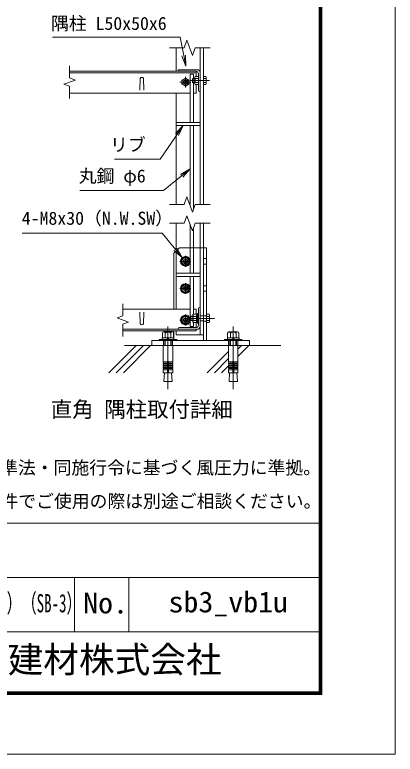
# Model space of a CAD drawing. Units: millimetres, scale not verified. Extents: x -4200 to 4200, y -2970 to 2970.
# Drawn here: x 2801 to 4200, y -2970 to -248 of the extents above; entities that cross this region are included whole.
import ezdxf
from ezdxf.enums import TextEntityAlignment as Align

# ---------------------------------------------------------------- set-up
doc = ezdxf.new("R2010")
doc.units = ezdxf.units.MM
doc.header["$LTSCALE"] = 20
doc.linetypes.add('DASHED', pattern=[7.5, 6, -1.5])
doc.linetypes.add('USER1', pattern=[50.8, 31.75, -6.35, 6.35, -6.35])
for name, color, linetype, lineweight in [('0-0_D-TTL', 7, 'Continuous', 9), ('0-1_D-STR1', 1, 'Continuous', 18), ('0-3_D-BMK', 2, 'USER1', 13), ('0-4_D-STR-DIM', 7, 'Continuous', 9), ('0-5_D-STR3', 3, 'Continuous', 13), ('0-6_D-STR-TXT', 7, 'Continuous', 9), ('0-7_0', 7, 'Continuous', 9), ('0-9_D-BGD', 7, 'Continuous', 9), ('0-A_D-DCR-HCH', 7, 'Continuous', 9)]:
    doc.layers.add(name, color=color, linetype=linetype, lineweight=lineweight)
doc.layers.add('0-8_D-TTL-TXT', color=7, linetype='Continuous')
doc.styles.add('ＭＳ ゴシック', font='')
doc.styles.get('ＭＳ ゴシック').set_extended_font_data('MS Gothic')

# ---------------------------------------------------------------- blocks, each defined once
blk = doc.blocks.new('_Open')
at = {"layer": '0-7_0'}
blk.add_line((-20, 3.33), (0, 0), dxfattribs=at)
blk.add_lwpolyline([(-20, -3.33), (0, 0), (-20, 0)], dxfattribs=at)

msp = doc.modelspace()

# ---------------------------------------------------------------- linework, layer by layer
at = {"layer": '0-0_D-TTL'}
for p, q in [((2120, -2120), (3920, -2120)), ((2120, -2320), (3920, -2320)), ((3020, -2320), (3020, -2520)), ((3220, -2320), (3220, -2520)), ((2120, -2520), (3920, -2520))]:
    msp.add_line(p, q, dxfattribs=at)
at = {"layer": '0-0_D-TTL', "color": 2, "lineweight": 18}
msp.add_lwpolyline([(-4200, 2970), (4200, 2970), (4200, -2970), (-4200, -2970)], close=True, dxfattribs=at)
at = {"layer": '0-0_D-TTL'}
for points in [[(-3930, 2750), (3930, 2750), (3930, -2750), (-3930, -2750)], [(-3927.5, 2747.5), (3927.5, 2747.5), (3927.5, -2747.5), (-3927.5, -2747.5)], [(-3925, 2745), (3925, 2745), (3925, -2745), (-3925, -2745)], [(-3922.5, 2742.5), (3922.5, 2742.5), (3922.5, -2742.5), (-3922.5, -2742.5)], [(-3920, 2740), (3920, 2740), (3920, -2740), (-3920, -2740)]]:
    msp.add_lwpolyline(points, close=True, dxfattribs=at)
at = {"layer": '0-1_D-STR1'}
for p, q in [((3394.13, -455.91), (3394.13, -369.91)), ((3482.13, -369.91), (3482.13, -945.91)), ((3494.13, -369.91), (3494.13, -945.91)), ((3468.13, -455.91), (3002.13, -455.91)), ((3468.13, -461.91), (3002.13, -461.91)), ((3472.13, -449.91), (3402.13, -449.91)), ((3402.13, -451.91), (3402.13, -449.91)), ((3467.13, -455.91), (3406.13, -455.91)), ((3468.13, -474.9), (3468.13, -455.91)), ((3482.13, -529.91), (3482.13, -459.91)), ((3262.13, -482.16), (3260.63, -525.16)), ((3274.13, -482.16), (3275.63, -525.16)), ((3476.13, -525.91), (3476.13, -464.91)), ((3468.13, -535.91), (3468.13, -504.92)), ((3445.4, -535.91), (3002.13, -535.91)), ((3394.13, -945.91), (3394.13, -535.91)), ((3468.13, -535.91), (3457.4, -535.91)), ((3480.13, -529.91), (3482.13, -529.91)), ((3394.13, -643.91), (3482.13, -643.91)), ((3394.13, -655.91), (3482.13, -655.91)), ((3394.13, -1015.6), (3394.13, -1331.54)), ((3482.13, -1425.54), (3482.13, -1015.6)), ((3494.13, -1425.54), (3494.13, -1015.6)), ((3394.13, -1199.54), (3482.13, -1199.54)), ((3394.13, -1211.54), (3482.13, -1211.54)), ((3198.24, -1356.41), (3198.24, -1311.8)), ((3198.24, -1331.54), (3445.4, -1331.54)), ((3457.4, -1331.54), (3468.13, -1331.54)), ((3468.13, -1350.53), (3468.13, -1331.54)), ((3476.13, -1390.54), (3476.13, -1329.54)), ((3480.13, -1325.54), (3482.13, -1325.54)), ((3482.13, -1395.54), (3482.13, -1325.54)), ((3262.13, -1385.29), (3260.63, -1342.29)), ((3274.13, -1385.29), (3275.63, -1342.29)), ((3482.13, -1356.54), (3494.13, -1356.54)), ((3198.24, -1431.8), (3198.24, -1387.19)), ((3468.13, -1399.48), (3468.13, -1380.55)), ((3482.13, -1374.54), (3494.13, -1374.54)), ((3198.24, -1405.54), (3468.13, -1405.54)), ((3198.24, -1411.54), (3468.13, -1411.54)), ((3394.13, -1411.54), (3394.13, -1425.54)), ((3402.13, -1403.54), (3402.13, -1405.54)), ((3402.13, -1405.54), (3472.13, -1405.54)), ((3406.13, -1399.54), (3467.13, -1399.54)), ((3468.13, -1411.54), (3468.13, -1405.54)), ((3494.13, -1425.54), (3394.13, -1425.54))]:
    msp.add_line(p, q, dxfattribs=at)
msp.add_lwpolyline([(3198.24, -1387.19), (3219.39, -1379.5), (3177.1, -1364.11), (3198.24, -1356.41)], dxfattribs=at)
for centre, radius, start, end in [((3406.13, -451.91), 4, 180, 270), ((3467.13, -464.91), 9, 0, 90), ((3472.13, -459.91), 10, 0, 90), ((3268.13, -484.66), 6.5, 22.61986, 157.38014), ((3480.13, -525.91), 4, 180, 270), ((3480.13, -1329.54), 4, 90, 180), ((3268.13, -1382.79), 6.5, 202.61986, 337.38014), ((3406.13, -1403.54), 4, 90, 180), ((3467.13, -1390.54), 9, 270, 0), ((3472.13, -1395.54), 10, 270, 0)]:
    msp.add_arc(centre, radius, start, end, dxfattribs=at)
at = {"layer": '0-3_D-BMK'}
for p, q in [((3428.13, -515.91), (3428.13, -475.91)), ((3447.13, -489.91), (3517.13, -489.91)), ((3506.13, -489.91), (3470.13, -489.91)), ((3448.13, -495.91), (3408.13, -495.91)), ((3428.13, -1135.54), (3428.13, -1175.54)), ((3448.13, -1155.55), (3408.13, -1155.55)), ((3428.13, -1235.54), (3428.13, -1275.54)), ((3448.13, -1255.55), (3408.13, -1255.55)), ((3428.13, -1351.54), (3428.13, -1391.54)), ((3448.13, -1371.54), (3408.13, -1371.54)), ((3447.66, -1365.54), (3535.13, -1365.54)), ((3364.13, -1395.73), (3364.13, -1625.73)), ((3604.13, -1395.73), (3604.13, -1625.73))]:
    msp.add_line(p, q, dxfattribs=at)
at = {"layer": '0-4_D-STR-DIM'}
for p, q in [((3433.87, -341.72), (3423.61, -369.91)), ((3454.39, -398.1), (3433.87, -341.72)), ((3423.61, -369.91), (3369.13, -369.91)), ((3464.65, -369.91), (3454.39, -398.1)), ((3519.13, -369.91), (3464.65, -369.91)), ((3002.13, -435.65), (3002.13, -480.26)), ((3002.13, -511.04), (3002.13, -555.65)), ((3423.61, -945.91), (3369.13, -945.91)), ((3519.13, -945.91), (3464.65, -945.91)), ((3423.61, -1015.6), (3369.13, -1015.6)), ((3519.13, -1015.6), (3464.65, -1015.6))]:
    msp.add_line(p, q, dxfattribs=at)
for points in [[(3002.13, -480.26), (3023.28, -487.95), (2980.99, -503.34), (3002.13, -511.04)], [(3464.65, -945.91), (3454.39, -974.1), (3433.87, -917.72), (3423.61, -945.91)], [(3464.65, -1015.6), (3454.39, -1043.8), (3433.87, -987.41), (3423.61, -1015.6)]]:
    msp.add_lwpolyline(points, dxfattribs=at)
at = {"layer": '0-5_D-STR3'}
for p, q in [((3445.4, -465.91), (3445.4, -643.91)), ((3457.4, -465.91), (3445.4, -465.91)), ((3456.53, -481.91), (3454.13, -484.31)), ((3454.13, -484.31), (3454.13, -495.51)), ((3463.13, -483.41), (3455.03, -483.41)), ((3463.13, -481.91), (3456.53, -481.91)), ((3457.4, -465.91), (3457.4, -481.91)), ((3464.58, -474.9), (3463.13, -477.41)), ((3463.13, -502.41), (3463.13, -477.41)), ((3476.13, -474.9), (3464.58, -474.9)), ((3476.13, -482.4), (3464.58, -482.4)), ((3476.13, -504.92), (3476.13, -474.9)), ((3494.13, -474.9), (3494.13, -504.92)), ((3494.13, -474.9), (3503.34, -474.9)), ((3494.13, -482.4), (3503.34, -482.4)), ((3504.73, -477.31), (3503.34, -474.9)), ((3504.73, -477.31), (3504.73, -502.51)), ((3463.13, -496.41), (3455.03, -496.41)), ((3463.13, -497.91), (3456.53, -497.91)), ((3457.4, -497.91), (3457.4, -643.91)), ((3464.58, -504.92), (3463.13, -502.41)), ((3476.13, -497.41), (3464.58, -497.41)), ((3476.13, -504.92), (3464.58, -504.92)), ((3494.13, -497.41), (3503.34, -497.41)), ((3494.13, -504.92), (3503.34, -504.92)), ((3504.73, -502.51), (3503.34, -504.92)), ((3445.4, -655.91), (3445.4, -945.91)), ((3457.4, -655.91), (3457.4, -965.84)), ((3445.4, -1199.54), (3445.4, -1019.08)), ((3457.4, -1199.54), (3457.4, -1035.54)), ((3494.13, -1447.54), (3494.13, -1105.55)), ((3506.13, -1105.55), (3494.13, -1105.55)), ((3506.13, -1447.54), (3506.13, -1105.55)), ((3394.13, -1117.55), (3386.13, -1125.55)), ((3386.13, -1331.54), (3386.13, -1125.55)), ((3428.13, -1140.55), (3415.13, -1148.03)), ((3428.13, -1140.55), (3441.13, -1148.03)), ((3415.13, -1148.03), (3415.13, -1163.06)), ((3428.13, -1170.55), (3415.13, -1163.06)), ((3428.13, -1170.55), (3441.13, -1163.06)), ((3441.13, -1148.03), (3441.13, -1163.06)), ((3457.4, -1350.53), (3457.4, -1211.54)), ((3428.13, -1240.55), (3415.13, -1248.03)), ((3415.13, -1248.03), (3415.13, -1263.06)), ((3428.13, -1240.55), (3441.13, -1248.03)), ((3441.13, -1248.03), (3441.13, -1263.06)), ((3428.13, -1270.55), (3415.13, -1263.06)), ((3428.13, -1270.55), (3441.13, -1263.06)), ((3428.13, -1356.54), (3415.13, -1364.03)), ((3428.13, -1356.54), (3441.13, -1364.03)), ((3448.53, -1357.54), (3446.13, -1359.94)), ((3446.13, -1371.14), (3446.13, -1359.94)), ((3455.93, -1359.04), (3447.03, -1359.04)), ((3448.53, -1373.54), (3448.53, -1357.54)), ((3455.93, -1357.54), (3448.53, -1357.54)), ((3455.93, -1353.04), (3455.93, -1378.04)), ((3468.93, -1358.04), (3457.38, -1358.04)), ((3468.93, -1350.53), (3468.93, -1380.55)), ((3472.93, -1383.54), (3472.93, -1347.54)), ((3506.13, -1350.53), (3515.34, -1350.53)), ((3506.13, -1358.04), (3515.34, -1358.04)), ((3516.73, -1352.94), (3515.34, -1350.53)), ((3516.73, -1352.94), (3516.73, -1378.14)), ((3415.13, -1364.03), (3415.13, -1379.06)), ((3428.13, -1386.54), (3415.13, -1379.06)), ((3428.13, -1386.54), (3441.13, -1379.06)), ((3441.13, -1364.03), (3441.13, -1379.06)), ((3448.53, -1373.54), (3446.13, -1371.14)), ((3455.93, -1372.04), (3447.03, -1372.04)), ((3455.93, -1373.54), (3448.53, -1373.54)), ((3468.93, -1373.05), (3457.38, -1373.05)), ((3457.4, -1395.54), (3457.4, -1380.55)), ((3476.13, -1383.54), (3472.93, -1383.54)), ((3506.13, -1373.05), (3515.34, -1373.05)), ((3506.13, -1380.55), (3515.34, -1380.55)), ((3516.73, -1378.14), (3515.34, -1380.55)), ((3386.13, -1442.94), (3386.13, -1411.54)), ((3381.43, -1465.54), (3346.83, -1465.54)), ((3586.83, -1465.54), (3621.43, -1465.54))]:
    msp.add_line(p, q, dxfattribs=at)
at = {"layer": '0-5_D-STR3', "linetype": 'DASHED'}
for p, q in [((3406.13, -1105.55), (3394.13, -1117.55)), ((3494.13, -1105.55), (3406.13, -1105.55)), ((3506.13, -1145.54), (3494.13, -1145.54)), ((3506.13, -1165.54), (3494.13, -1165.54)), ((3506.13, -1245.54), (3494.13, -1245.54)), ((3506.13, -1265.54), (3494.13, -1265.54)), ((3506.13, -1355.54), (3494.13, -1355.54)), ((3506.13, -1375.54), (3494.13, -1375.54)), ((3347.13, -1465.54), (3347.13, -1447.54)), ((3381.15, -1465.54), (3381.15, -1447.54)), ((3587.11, -1465.54), (3587.11, -1447.54)), ((3621.13, -1465.54), (3621.13, -1447.54))]:
    msp.add_line(p, q, dxfattribs=at)
at = {"layer": '0-5_D-STR3', "lineweight": 18}
for p, q in [((3348.54, -1415.34), (3379.72, -1415.34)), ((3376.13, -1415.34), (3352.13, -1415.34)), ((3619.72, -1415.34), (3588.54, -1415.34)), ((3592.13, -1415.34), (3616.13, -1415.34)), ((3342.63, -1436.94), (3385.63, -1436.94)), ((3342.63, -1442.94), (3342.63, -1436.94)), ((3343.35, -1436.94), (3343.35, -1420.34)), ((3384.92, -1436.94), (3343.35, -1436.94)), ((3353.74, -1436.94), (3353.74, -1420.34)), ((3361.13, -1442.94), (3362.74, -1436.94)), ((3367.13, -1436.94), (3365.52, -1442.94)), ((3374.52, -1436.94), (3374.52, -1420.34)), ((3384.92, -1420.34), (3384.92, -1436.94)), ((3385.63, -1436.94), (3385.63, -1442.94)), ((3625.63, -1436.94), (3582.63, -1436.94)), ((3582.63, -1436.94), (3582.63, -1442.94)), ((3583.35, -1420.34), (3583.35, -1436.94)), ((3583.35, -1436.94), (3624.92, -1436.94)), ((3593.74, -1436.94), (3593.74, -1420.34)), ((3601.13, -1436.94), (3602.74, -1442.94)), ((3607.13, -1442.94), (3605.52, -1436.94)), ((3614.52, -1436.94), (3614.52, -1420.34)), ((3624.92, -1436.94), (3624.92, -1420.34)), ((3625.63, -1442.94), (3625.63, -1436.94)), ((3332.13, -1447.54), (3332.13, -1442.94)), ((3332.13, -1442.94), (3396.13, -1442.94)), ((3396.13, -1447.54), (3332.13, -1447.54)), ((3385.63, -1442.94), (3342.63, -1442.94)), ((3346.83, -1465.54), (3346.83, -1525.62)), ((3352.13, -1465.54), (3352.13, -1447.54)), ((3354.29, -1465.54), (3354.29, -1447.54)), ((3373.97, -1465.54), (3373.97, -1447.54)), ((3376.13, -1447.54), (3376.13, -1465.54)), ((3381.43, -1465.54), (3381.43, -1525.62)), ((3396.13, -1442.94), (3396.13, -1447.54)), ((3572.13, -1442.94), (3572.13, -1447.54)), ((3636.13, -1442.94), (3572.13, -1442.94)), ((3572.13, -1447.54), (3636.13, -1447.54)), ((3582.63, -1442.94), (3625.63, -1442.94)), ((3586.83, -1465.54), (3586.83, -1525.62)), ((3592.14, -1447.54), (3592.14, -1465.54)), ((3594.3, -1465.54), (3594.3, -1447.54)), ((3613.98, -1465.54), (3613.98, -1447.54)), ((3616.14, -1465.54), (3616.14, -1447.54)), ((3621.43, -1465.54), (3621.43, -1525.62)), ((3636.13, -1447.54), (3636.13, -1442.94)), ((3362.13, -1525.62), (3346.83, -1525.62)), ((3346.83, -1530.62), (3347.7, -1525.69)), ((3346.83, -1530.62), (3362.13, -1530.62)), ((3346.83, -1530.62), (3346.83, -1533.62)), ((3346.83, -1533.62), (3362.13, -1533.62)), ((3346.83, -1538.62), (3347.7, -1533.69)), ((3346.83, -1538.62), (3362.13, -1538.62)), ((3346.83, -1538.62), (3346.83, -1541.62)), ((3346.83, -1541.62), (3362.13, -1541.62)), ((3346.83, -1546.62), (3347.7, -1541.69)), ((3346.83, -1546.62), (3362.13, -1546.62)), ((3346.83, -1546.62), (3346.83, -1549.62)), ((3346.83, -1549.62), (3362.13, -1549.62)), ((3346.83, -1554.54), (3347.7, -1549.62)), ((3362.13, -1525.62), (3362.13, -1565.54)), ((3366.13, -1525.62), (3366.13, -1565.54)), ((3366.13, -1525.62), (3381.43, -1525.62)), ((3381.43, -1530.62), (3366.13, -1530.62)), ((3381.43, -1533.62), (3366.13, -1533.62)), ((3381.43, -1538.62), (3366.13, -1538.62)), ((3381.43, -1541.62), (3366.13, -1541.62)), ((3381.43, -1546.62), (3366.13, -1546.62)), ((3381.43, -1549.62), (3366.13, -1549.62)), ((3381.43, -1530.62), (3380.56, -1525.69)), ((3381.43, -1538.62), (3380.56, -1533.69)), ((3381.43, -1546.62), (3380.56, -1541.69)), ((3381.43, -1554.54), (3380.56, -1549.62)), ((3381.43, -1530.62), (3381.43, -1533.62)), ((3381.43, -1538.62), (3381.43, -1541.62)), ((3381.43, -1546.62), (3381.43, -1549.62)), ((3602.13, -1525.62), (3586.83, -1525.62)), ((3586.83, -1530.62), (3587.7, -1525.69)), ((3586.83, -1530.62), (3602.13, -1530.62)), ((3586.83, -1530.62), (3586.83, -1533.62)), ((3586.83, -1533.62), (3602.13, -1533.62)), ((3586.83, -1538.62), (3587.7, -1533.69)), ((3586.83, -1538.62), (3602.13, -1538.62)), ((3586.83, -1538.62), (3586.83, -1541.62)), ((3586.83, -1541.62), (3602.13, -1541.62)), ((3586.83, -1546.62), (3587.7, -1541.69)), ((3586.83, -1546.62), (3602.13, -1546.62)), ((3586.83, -1546.62), (3586.83, -1549.62)), ((3586.83, -1554.54), (3587.7, -1549.62)), ((3586.83, -1549.62), (3602.13, -1549.62)), ((3602.13, -1525.62), (3602.13, -1565.54)), ((3606.13, -1525.62), (3621.43, -1525.62)), ((3606.13, -1525.62), (3606.13, -1565.54)), ((3621.43, -1530.62), (3606.13, -1530.62)), ((3621.43, -1533.62), (3606.13, -1533.62)), ((3621.43, -1538.62), (3606.13, -1538.62)), ((3621.43, -1541.62), (3606.13, -1541.62)), ((3621.43, -1546.62), (3606.13, -1546.62)), ((3621.43, -1549.62), (3606.13, -1549.62)), ((3621.43, -1530.62), (3620.56, -1525.69)), ((3621.43, -1538.62), (3620.56, -1533.69)), ((3621.43, -1546.62), (3620.56, -1541.69)), ((3621.43, -1554.54), (3620.56, -1549.62)), ((3621.43, -1530.62), (3621.43, -1533.62)), ((3621.43, -1538.62), (3621.43, -1541.62)), ((3621.43, -1546.62), (3621.43, -1549.62)), ((3346.83, -1554.54), (3362.13, -1554.54)), ((3346.83, -1554.54), (3346.83, -1565.54)), ((3381.43, -1565.54), (3346.83, -1565.54)), ((3350.8, -1565.54), (3348.97, -1597.74)), ((3381.43, -1554.54), (3366.13, -1554.54)), ((3377.46, -1565.54), (3379.29, -1597.74)), ((3381.43, -1554.54), (3381.43, -1565.54)), ((3586.83, -1554.54), (3602.13, -1554.54)), ((3586.83, -1554.54), (3586.83, -1565.54)), ((3586.83, -1565.54), (3621.43, -1565.54)), ((3590.8, -1565.54), (3588.97, -1597.74)), ((3621.43, -1554.54), (3606.13, -1554.54)), ((3617.46, -1565.54), (3619.29, -1597.74)), ((3621.43, -1554.54), (3621.43, -1565.54)), ((3348.97, -1597.74), (3379.29, -1597.74)), ((3619.29, -1597.74), (3588.97, -1597.74))]:
    msp.add_line(p, q, dxfattribs=at)
at = {"layer": '0-5_D-STR3'}
for points in [[(3441.13, -488.4), (3428.13, -480.9), (3415.13, -488.4), (3415.13, -503.41), (3428.13, -510.92), (3441.13, -503.41)], [(3468.93, -1380.94), (3472.93, -1380.94), (3472.93, -1350.14), (3468.93, -1350.14)], [(3664.13, -1465.54), (3304.13, -1465.54), (3304.13, -1447.54), (3664.13, -1447.54)]]:
    msp.add_lwpolyline(points, close=True, dxfattribs=at)
for points in [[(3456.53, -481.91), (3456.53, -497.91), (3454.13, -495.51)], [(3457.4, -1395.54), (3445.4, -1395.54), (3445.4, -1211.54)], [(3468.93, -1350.53), (3457.38, -1350.53), (3455.93, -1353.04)], [(3476.13, -1383.54), (3476.13, -1347.54), (3472.93, -1347.54)], [(3468.93, -1380.55), (3457.38, -1380.55), (3455.93, -1378.04)]]:
    msp.add_lwpolyline(points, dxfattribs=at)
for centre, radius in [((3428.13, -495.91), 12.5), ((3428.13, -495.91), 8), ((3428.13, -495.91), 5.6), ((3428.13, -1155.55), 15.4), ((3428.13, -1155.55), 13), ((3428.13, -1155.55), 8), ((3428.13, -1155.55), 6), ((3428.13, -1255.55), 15.4), ((3428.13, -1255.55), 13), ((3428.13, -1255.55), 8), ((3428.13, -1255.55), 6), ((3428.13, -1371.54), 15.4), ((3428.13, -1371.54), 13), ((3428.13, -1371.54), 8), ((3428.13, -1371.54), 6)]:
    msp.add_circle(centre, radius, dxfattribs=at)
for centre, radius, start, end in [((3488.26, -489.91), 24.84, 162.4121, 197.5879), ((3470.07, -478.65), 6.64, 145.61586, 214.38414), ((3497.86, -478.65), 6.64, 325.61585, 34.38415), ((3479.66, -489.91), 24.84, 342.4121, 17.5879), ((3470.07, -501.17), 6.64, 145.61584, 214.38415), ((3497.86, -501.17), 6.64, 325.61585, 34.38415), ((3428.13, -1155.55), 18, 16.41624, 343.58376), ((3428.13, -1255.55), 18, 16.41624, 343.58376), ((3428.13, -1371.54), 18, 16.41624, 343.58376), ((3462.87, -1354.28), 6.64, 145.61585, 214.38416), ((3481.06, -1365.54), 24.84, 162.4121, 197.5879), ((3509.86, -1354.28), 6.64, 325.61585, 34.38415), ((3491.66, -1365.54), 24.84, 342.4121, 17.5879), ((3462.87, -1376.8), 6.64, 145.61586, 214.38414), ((3509.86, -1376.8), 6.64, 325.61585, 34.38415)]:
    msp.add_arc(centre, radius, start, end, dxfattribs=at)
at = {"layer": '0-5_D-STR3', "lineweight": 18}
for centre, radius, start, end in [((3348.54, -1420.54), 5.2, 2.20423, 177.79577), ((3364.13, -1428.64), 13.3, 38.61324, 141.38676), ((3379.72, -1420.54), 5.2, 2.20423, 177.79577), ((3588.54, -1420.54), 5.2, 2.20423, 177.79577), ((3604.13, -1428.64), 13.3, 38.61324, 141.38676), ((3619.72, -1420.54), 5.2, 2.20423, 177.79577), ((3364.13, -1525.62), 2, 0, 180), ((3604.13, -1525.62), 2, 0, 180)]:
    msp.add_arc(centre, radius, start, end, dxfattribs=at)
at = {"layer": '0-6_D-STR-TXT'}
for points in [[(2938.74, -330.64), (3408.45, -330.64), (3429.49, -435.1)], [(3167.12, -779.07), (3334.8, -779.07), (3418.73, -657.55)], [(3040.09, -894.59), (3348.12, -894.59), (3443.85, -816.6)], [(2827.78, -1051.28), (3342.14, -1051.28), (3415.41, -1140.12)]]:
    msp.add_lwpolyline(points, dxfattribs=at)
at = {"layer": '0-9_D-BGD'}
msp.add_line((3204.13, -1465.54), (3778.68, -1465.54), dxfattribs=at)
at = {"layer": '0-A_D-DCR-HCH'}
for p, q in [((3147.01, -1565.54), (3247.01, -1465.54)), ((3173.53, -1565.54), (3273.53, -1465.54)), ((3200.04, -1565.54), (3300.04, -1465.54)), ((3621.43, -1505.63), (3661.52, -1465.54)), ((3621.43, -1479.12), (3635.01, -1465.54)), ((3508.49, -1565.54), (3586.83, -1487.2)), ((3535.01, -1565.54), (3586.83, -1513.72)), ((3561.52, -1565.54), (3586.83, -1540.23))]:
    msp.add_line(p, q, dxfattribs=at)

# ---------------------------------------------------------------- block references
at = {"layer": '0-6_D-STR-TXT', "xscale": 2, "yscale": 2}
for p, rotation in [((3429.89, -437.06), 281.3911), ((3419.87, -655.91), 55.36729), ((3445.4, -815.33), 39.17151), ((3416.68, -1141.66), 309.51526)]:
    msp.add_blockref('_Open', p, dxfattribs=dict(at, rotation=rotation))

# ---------------------------------------------------------------- texts
at = {"layer": '0-6_D-STR-TXT', "style": 'ＭＳ ゴシック'}
for s, p in [('隅柱 L50x50x6', (2933.66, -318.06)), ('リブ', (3150.88, -764.71)), ('丸鋼 φ6', (3035.78, -879.72)), ('4-M8x30（N.W.SW）', (2826.18, -1035.27))]:
    msp.add_text(s, height=48.09, dxfattribs=at).set_placement(p, align=Align.BOTTOM_LEFT)
at = {"layer": '0-8_D-TTL-TXT', "style": 'ＭＳ ゴシック'}
for s, height, p in [('直角 隅柱取付詳細', 57.77, (2932.78, -1746.64)), ('（設計条件）風荷重：昭和57年改正 建築基準法・同施行令に基づく風圧力に準拠。', 48.09, (1467.55, -1953.6)), ('※本商品はGLへの設置を基準としております。他の条件でご使用の際は別途ご相談ください。', 48.09, (1173.69, -2076.77)), ('JFE 建材株式会社', 96.19, (2512.38, -2698.5))]:
    msp.add_text(s, height=height, dxfattribs=at).set_placement(p, align=Align.BOTTOM_LEFT)
for s, height, width, p in [('sb3_vb1u', 76.98, 1.05, (3366, -2470.99)), ('VB1型H1800（内忍）（SB-3）', 67.3, 0.6, (2330.67, -2467.95)), ('No.', 76.98, 1.05, (3052, -2474.8))]:
    msp.add_text(s, height=height, dxfattribs=dict(at, width=width)).set_placement(p, align=Align.BOTTOM_LEFT)

doc.saveas('drawing.dxf')
